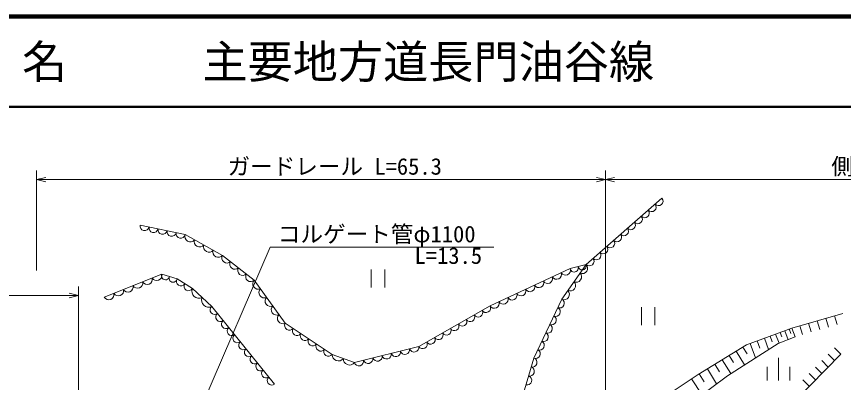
# Model space of a CAD drawing. Units: millimetres, scale not verified. Extents: x 40000 to 680000, y 20000 to 380000.
# Drawn here: x 194764 to 286292, y 339514 to 380000 of the extents above; entities that cross this region are included whole.
import ezdxf
from ezdxf.enums import TextEntityAlignment as Align

# ---------------------------------------------------------------- set-up
doc = ezdxf.new("R2010")
doc.units = ezdxf.units.MM
doc.header["$LTSCALE"] = 1000
for name, color, linetype, lineweight in [('M-BGD', 7, 'Continuous', 13), ('M-STR-HTXT', 7, 'Continuous', 13), ('M-TTL', 2, 'Continuous', 140), ('M-TTL-LINE', 7, 'Continuous', 50), ('M-TTL-TXT', 7, 'Continuous', 13)]:
    doc.layers.add(name, color=color, linetype=linetype, lineweight=lineweight)
doc.styles.add('ＭＳ ゴシック', font='')
doc.styles.get('ＭＳ ゴシック').set_extended_font_data('MS Gothic')

msp = doc.modelspace()

# ---------------------------------------------------------------- linework, layer by layer
at = {"layer": 'M-BGD'}
for p, q in [((234025, 352005), (234025, 350005)), ((235525, 352005), (235525, 350005)), ((263932, 347849), (263932, 345849)), ((265432, 347849), (265432, 345849)), ((280566, 345532), (286222, 347143)), ((282432, 346063), (282706, 345101)), ((283394, 346337), (283668, 345375)), ((284356, 346611), (284629, 345649)), ((285317, 346885), (285591, 345923)), ((280566, 345532), (275561, 343669)), ((279790, 345243), (280162, 344245)), ((280290, 345429), (280475, 344930)), ((280957, 344545), (280566, 345532)), ((281470, 345789), (281744, 344828)), ((277538, 344405), (278003, 343155)), ((278163, 344638), (278395, 344012)), ((278788, 344870), (279161, 343868)), ((279079, 343837), (280957, 344545)), ((279289, 345057), (279476, 344555)), ((275561, 343669), (270214, 340401)), ((273439, 340262), (279079, 343837)), ((275164, 343427), (275624, 342674)), ((275952, 343815), (276542, 342229)), ((276745, 344110), (277040, 343317)), ((286014, 342647), (285302, 343349)), ((273647, 342499), (274114, 341734)), ((274412, 342967), (275332, 341462)), ((286014, 342647), (279100, 335645)), ((285311, 341935), (284599, 342638)), ((249969, 335285), (252016, 342215)), ((272055, 341526), (272560, 340699)), ((272882, 342032), (273817, 340502)), ((279098, 339748), (279098, 342248)), ((284608, 341224), (283897, 341926)), ((271227, 341020), (272239, 339366)), ((277848, 339748), (277848, 341248)), ((280348, 339748), (280348, 341248)), ((283203, 339800), (282492, 340503)), ((283906, 340512), (283194, 341215)), ((270214, 340401), (266776, 338091)), ((269120, 337036), (273439, 340262)), ((269466, 339898), (270631, 338165)), ((270336, 340476), (270881, 339585)), ((282500, 339089), (281789, 339791))]:
    msp.add_line(p, q, dxfattribs=at)
for points in [[(252016, 342215), (255111, 348730), (257801, 352581), (266203, 359912)], [(208431, 356915), (213422, 355877), (217576, 353578), (221080, 350846), (224506, 346077), (229714, 342625), (232163, 341729), (239289, 343501), (247174, 347996), (256037, 352115), (257801, 352581)], [(204471, 348955), (210840, 351503), (212529, 350969), (214225, 349893), (216366, 347926), (223333, 339339)]]:
    msp.add_lwpolyline(points, dxfattribs=at)
for centre, radius, start, end in [((265817, 359584), 507, 221.88579, 40.32275), ((265053, 358918), 507, 221.88579, 40.32275), ((263525, 357585), 507, 221.88579, 40.32275), ((264289, 358251), 507, 221.88579, 40.32275), ((262761, 356918), 507, 221.88579, 40.32275), ((208932, 356821), 510, 169.36345, 347.14516), ((209930, 356613), 510, 169.36345, 347.14516), ((210928, 356406), 510, 169.36345, 347.14516), ((211927, 356198), 510, 169.36345, 347.14516), ((212925, 355991), 510, 169.36345, 347.14516), ((261997, 356252), 507, 221.88579, 40.32275), ((213991, 355679), 602, 160.80074, 321.2618), ((215029, 355105), 602, 160.80074, 321.2618), ((260470, 354919), 507, 221.88579, 40.32275), ((261234, 355585), 507, 221.88579, 40.32275), ((216067, 354530), 602, 160.80074, 321.2618), ((259706, 354253), 507, 221.88579, 40.32275), ((217106, 353955), 602, 160.80074, 321.2618), ((218049, 353283), 558, 148.07194, 316.05137), ((258942, 353586), 507, 221.88579, 40.32275), ((218926, 352600), 558, 148.07194, 316.05137), ((257371, 352424), 458, 189.54829, 20.07036), ((257387, 352154), 595, 244.23562, 45.90271), ((258178, 352920), 507, 221.88579, 40.32275), ((210280, 351361), 577, 209.4478, 14.15727), ((211246, 351318), 446, 155.52112, 349.39931), ((219802, 351917), 558, 148.07194, 316.05137), ((220678, 351234), 558, 148.07194, 316.05137), ((254541, 351469), 545, 209.64666, 20.20986), ((255526, 351927), 545, 209.64666, 20.20986), ((256489, 352191), 458, 189.54829, 20.07036), ((256714, 351191), 595, 244.23562, 45.90271), ((208157, 350512), 577, 209.4478, 14.15727), ((209219, 350937), 577, 209.4478, 14.15727), ((212090, 351051), 446, 155.52112, 349.39931), ((212954, 350702), 502, 147.88696, 327.3879), ((221499, 350425), 595, 134.86925, 296.51652), ((252571, 350554), 545, 209.64666, 20.20986), ((253556, 351011), 545, 209.64666, 20.20986), ((256042, 350229), 595, 244.23562, 45.90271), ((206035, 349663), 577, 209.4478, 14.15727), ((207096, 350088), 577, 209.4478, 14.15727), ((213802, 350164), 502, 147.88696, 327.3879), ((214949, 349607), 778, 158.3628, 296.47265), ((222185, 349471), 595, 134.86925, 296.51652), ((250602, 349638), 545, 209.64666, 20.20986), ((251587, 350096), 545, 209.64666, 20.20986), ((255370, 349266), 595, 244.23562, 45.90271), ((204973, 349238), 577, 209.4478, 14.15727), ((216019, 348623), 778, 158.3628, 296.47265), ((222870, 348517), 595, 134.86925, 296.51652), ((248632, 348723), 545, 209.64666, 20.20986), ((249617, 349180), 545, 209.64666, 20.20986), ((254876, 348271), 516, 246.30961, 62.86565), ((216685, 347538), 503, 129.35832, 308.74712), ((223555, 347563), 595, 134.86925, 296.51652), ((246734, 347750), 504, 210.16877, 29.20016), ((247648, 348265), 545, 209.64666, 20.20986), ((217318, 346757), 503, 129.35832, 308.74712), ((224240, 346609), 595, 134.86925, 296.51652), ((244982, 346751), 504, 210.16877, 29.20016), ((245858, 347250), 504, 210.16877, 29.20016), ((254434, 347341), 516, 246.30961, 62.86565), ((217951, 345976), 503, 129.35832, 308.74712), ((224952, 345807), 521, 148.77727, 324.14345), ((243229, 345752), 504, 210.16877, 29.20016), ((244106, 346251), 504, 210.16877, 29.20016), ((253992, 346410), 516, 246.30961, 62.86565), ((218585, 345196), 503, 129.35832, 308.74712), ((225820, 345231), 521, 148.77727, 324.14345), ((242353, 345252), 504, 210.16877, 29.20016), ((253549, 345479), 516, 246.30961, 62.86565), ((219218, 344415), 503, 129.35832, 308.74712), ((226687, 344656), 521, 148.77727, 324.14345), ((227555, 344081), 521, 148.77727, 324.14345), ((240601, 344254), 504, 210.16877, 29.20016), ((241477, 344753), 504, 210.16877, 29.20016), ((253107, 344548), 516, 246.30961, 62.86565), ((219852, 343634), 503, 129.35832, 308.74712), ((220485, 342853), 503, 129.35832, 308.74712), ((228423, 343505), 521, 148.77727, 324.14345), ((237756, 343145), 525, 196.70278, 11.22363), ((238774, 343398), 525, 196.70278, 11.22363), ((239725, 343754), 504, 210.16877, 29.20016), ((252665, 343617), 516, 246.30961, 62.86565), ((221118, 342073), 503, 129.35832, 308.74712), ((229291, 342930), 521, 148.77727, 324.14345), ((230386, 342565), 675, 174.94099, 324.87031), ((234702, 342386), 525, 196.70278, 11.22363), ((235720, 342639), 525, 196.70278, 11.22363), ((236738, 342892), 525, 196.70278, 11.22363), ((252223, 342687), 516, 246.30961, 62.86565), ((221752, 341292), 503, 129.35832, 308.74712), ((231611, 342117), 675, 174.94099, 324.87031), ((232666, 341880), 525, 196.70278, 11.22363), ((233684, 342133), 525, 196.70278, 11.22363), ((251854, 341724), 516, 255.36562, 71.7331), ((222385, 340511), 503, 129.35832, 308.74712), ((251561, 340734), 516, 255.36562, 71.7331), ((223019, 339731), 503, 129.35832, 308.74712), ((251269, 339744), 516, 255.36562, 71.7331)]:
    msp.add_arc(centre, radius, start, end, dxfattribs=at)
at = {"layer": 'M-STR-HTXT'}
for p, q in [((196990, 351898), (196990, 362953)), ((259960, 336347), (259960, 362953)), ((196990, 361953), (197990, 362203)), ((259960, 361953), (196990, 361953)), ((196990, 361953), (197990, 361703)), ((259960, 361953), (258960, 362203)), ((259960, 361953), (258960, 361703)), ((259960, 361953), (260960, 362203)), ((337599, 361953), (259960, 361953)), ((259960, 361953), (260960, 361703)), ((202228, 306637), (222820, 354467)), ((222820, 354467), (247590, 354467)), ((201605, 330899), (201605, 350138)), ((201605, 349138), (65289, 349138)), ((201605, 349138), (200605, 349388)), ((201605, 349138), (200605, 348888))]:
    msp.add_line(p, q, dxfattribs=at)
at = {"layer": 'M-TTL'}
msp.add_line((680000, 380000), (40000, 380000), dxfattribs=at)
at = {"layer": 'M-TTL-LINE'}
msp.add_line((40000, 370000), (680000, 370000), dxfattribs=at)

# ---------------------------------------------------------------- texts
at = {"layer": 'M-STR-HTXT', "style": 'ＭＳ ゴシック'}
for s, p in [('ガードレール L=65.3', (218117, 361953)), ('側\u3000溝\u3000\u3000\u3000L=83.6', (284949, 361953)), ('コルゲート管φ1100', (223690, 354467))]:
    msp.add_text(s, height=1833, dxfattribs=at).set_placement(p, align=Align.BOTTOM_LEFT)
msp.add_text('L=13.5', height=1833, dxfattribs=at).set_placement((238815, 354467), align=Align.TOP_LEFT)
at = {"layer": 'M-TTL-TXT', "style": 'ＭＳ ゴシック'}
msp.add_text('路 線 名      主要地方道長門油谷線', height=3666, dxfattribs=at).set_placement((180380, 375000), align=Align.MIDDLE_LEFT)

doc.saveas('drawing.dxf')
